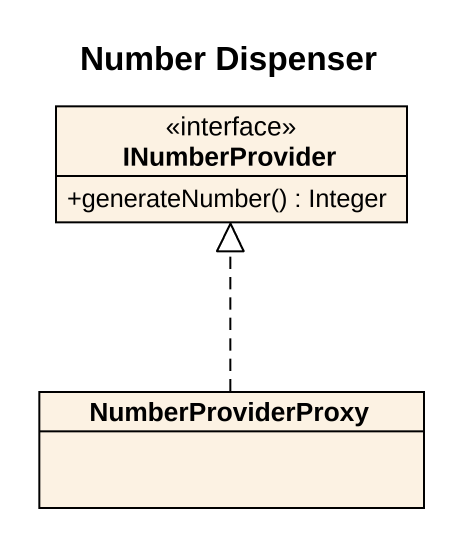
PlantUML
@startuml
title Number Dispenser
hide circle
hide empty members
skinparam classAttributeIconSize 0
interface INumberProvider {
  +generateNumber() : Integer
}
class NumberProviderProxy
NumberProviderProxy .up.|> INumberProvider
@enduml
